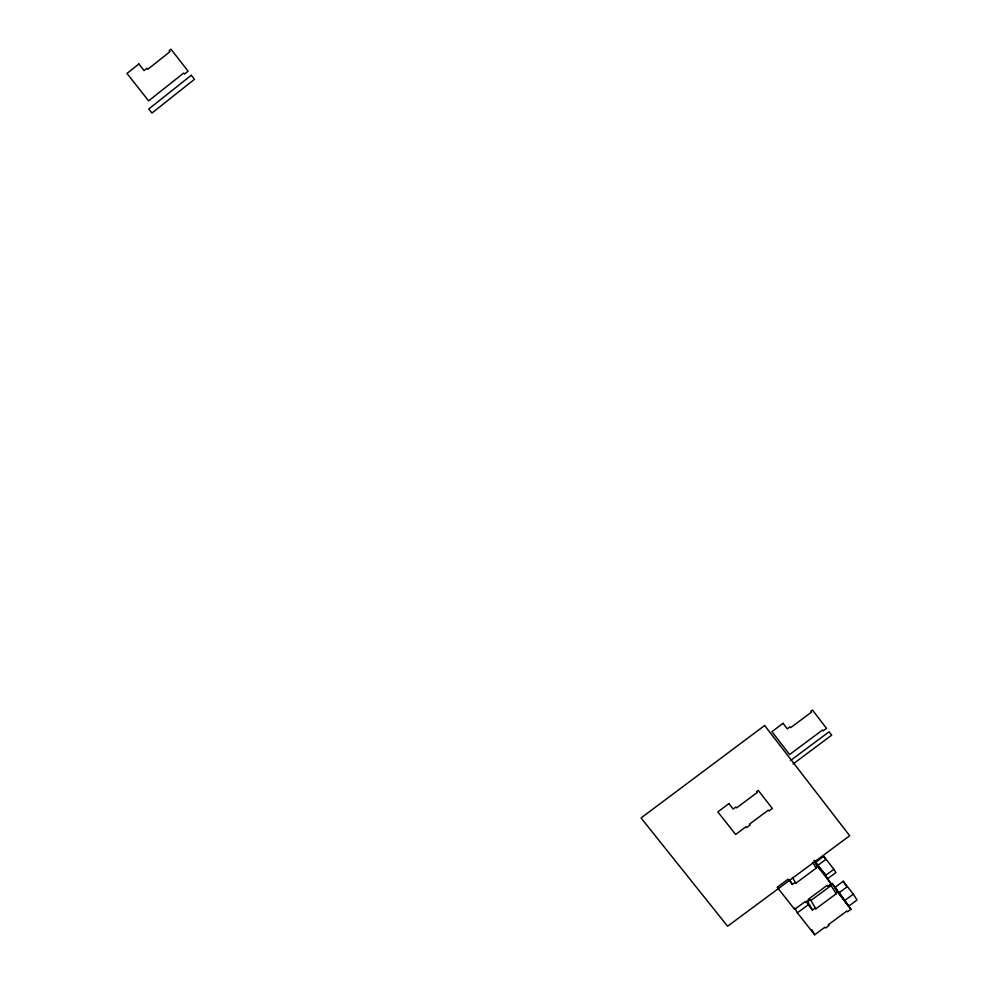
<?xml version="1.0" encoding="UTF-8"?>
<svg xmlns="http://www.w3.org/2000/svg" width="984" height="984" viewBox="0 0 984 984"><rect width="100%" height="100%" fill="white"/><g stroke="black" fill="none" stroke-linecap="round" stroke-linejoin="round"><path stroke-width="1.48" d="M790.459 760.595L829.106 731.788L831.689 735.171L793.067 763.978M823.756 856.264L815.429 862.439L825.551 875.44L833.879 869.278L823.756 856.264L825.773 859.487L817.396 865.686M824.272 873.349L831.049 883.78L827.692 886.264L827.04 885.428L808.319 899.278L808.971 900.114L805.625 902.586L804.961 901.75L794.641 909.388L777.212 887.273L788.196 879.13L792.378 884.456L795.109 882.439L795.761 883.275L816.203 868.146L812.747 862.439M814.457 861.504L817.224 866.055L815.551 867.298L816.203 868.146M827.581 878.749L835.945 872.562L833.879 869.278M830.508 884.702L831.16 885.526L811.025 900.409L810.373 899.597L807.692 901.578L812.452 910.028L815.183 908.023L815.834 908.847L836.203 893.792L830.508 884.702L832.169 883.472L836.695 889.278M838.503 891.602L850.951 909.314L847.605 911.787L846.966 910.963L828.294 924.739L828.946 925.563L825.601 928.035L824.949 927.199L814.654 934.8L797.36 912.832L808.307 904.739L806.277 901.147M834.949 887.396L843.251 881.258L853.3 894.161L857.015 900.003L848.651 906.178L834.949 887.396L848.651 906.178M832.169 883.472L837.236 891.725L835.564 892.955L836.203 893.792M838.516 893.189L846.892 887.002L843.251 881.258M844.998 900.286L853.3 894.161M808.307 904.739L812.452 910.028M826.056 875.625L814.174 860.385L819.032 868.368M817.224 866.055L831.049 883.78M837.236 891.725L850.951 909.314M810.373 899.597L815.834 908.847M792.489 877.445L795.761 883.275M789.783 879.794L792.378 884.456M811.923 929.819L814.654 934.8M794.74 907.986L797.36 912.832M138.867 63.985L126.985 73.443L148.621 100.872L183.688 73.037L184.488 74.071L188.128 71.18L170.958 49.2L169.137 50.651L169.949 51.685L147.834 69.286L147.022 68.24L144.07 70.59L138.867 63.985M191.302 75.251L148.768 109.003L151.954 113.037L194.475 79.31L191.302 75.251M764.63 725.515L641.051 817.95L727.582 926.239L849.709 835.76L764.63 725.515M783.043 723.314L771.923 731.641L789.599 754.556L822.439 730.054L823.104 730.928L826.511 728.381L812.476 710.018L810.779 711.284L811.443 712.158L790.718 727.643L790.054 726.77L787.286 728.836L783.043 723.314M728.898 803.62L717.84 811.874L735.638 834.469L746.044 826.72L746.708 827.569L750.091 825.059L749.414 824.211L768.295 810.152L768.959 811L772.342 808.491L758.234 790.373L756.536 791.64L757.2 792.501L736.598 807.864L735.921 807.003L733.178 809.057L728.898 803.62"/></g></svg>
